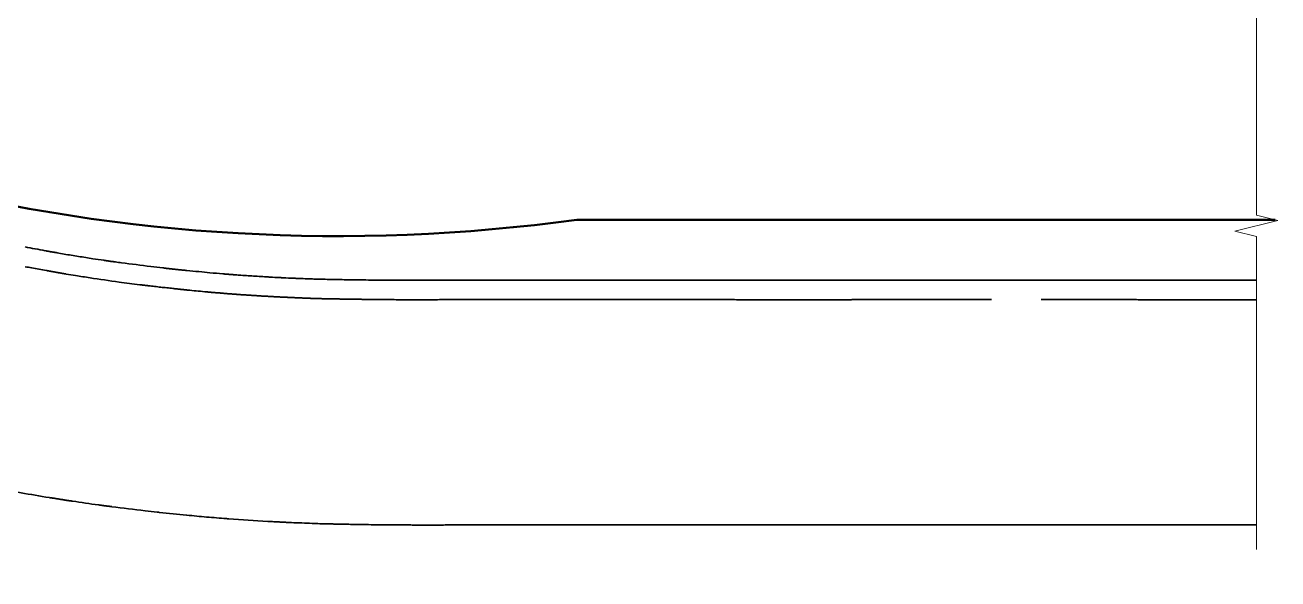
# Model space of a CAD drawing. Header units: metres. Extents: x 296 to 343, y 3 to 1213.
# Drawn here: x 320.955 to 322.117, y 1210.007 to 1210.521 of the extents above; entities that cross this region are included whole.
import ezdxf

# ---------------------------------------------------------------- set-up
doc = ezdxf.new("R2010")
doc.units = ezdxf.units.M
doc.linetypes.add('JacobsDash', pattern=[0.0045, 0.003, -0.0015])
for name, color, linetype, lineweight in [('A-DETL', 7, 'Continuous', 13), ('A-DETL-GENF', 7, 'Continuous', 9), ('A-FLOR', 7, 'Continuous', 50), ('A-FLOR-HDLN', 7, 'JacobsDash', 18)]:
    doc.layers.add(name, color=color, linetype=linetype, lineweight=lineweight)

# ---------------------------------------------------------------- blocks, each defined once
blk = doc.blocks.new('CS_DET_BreakLine_ViewScale - CS_Std BreakLine-7750524-DRG-2873182 - PLAN - Dependent 1')
at = {"layer": 'A-DETL-GENF'}
for p, q in [((0.275, 0.02), (0.27, 0)), ((0.285, -0.02), (0.275, 0.02)), ((0.27, 0), (-0.02, 0)), ((0.58, 0), (0.29, 0)), ((0.29, 0), (0.285, -0.02))]:
    blk.add_line(p, q, dxfattribs=at)

msp = doc.modelspace()

# ---------------------------------------------------------------- linework, layer by layer
at = {"layer": 'A-DETL', "lineweight": 50}
msp.add_line((321.4668, 1210.3401), (322.114, 1210.3401), dxfattribs=at)
msp.add_arc((321.2453, 1211.9545), 1.6296, 233.7334, 277.8134, dxfattribs=at)
at = {"layer": 'A-DETL'}
msp.add_arc((321.2452, 1211.9031), 2.3414, 231.3179, 268.6821, dxfattribs=at)
at = {"layer": 'A-FLOR', "color": 252, "lineweight": 35, "true_color": 0x888888}
msp.add_line((321.2944, 1210.0571), (321.298, 1210.0571), dxfattribs=at)
for points, knots in [([(320.9554, 1210.3148), (320.9585, 1210.3142), (320.9647, 1210.313), (320.971, 1210.3119), (320.9741, 1210.3113)], [-0.569672479, -0.569672479, -0.569672479, -0.569672479, -0.5693359375, -0.5689929233, -0.5689929233, -0.5689929233, -0.5689929233]), ([(320.985, 1210.3094), (320.9872, 1210.309), (320.9938, 1210.3078), (321.0049, 1210.306), (321.0171, 1210.3041), (321.0249, 1210.3029), (321.0283, 1210.3024)], [-0.568596352, -0.568596352, -0.568596352, -0.568596352, -0.568359375, -0.567871094, -0.567382812, -0.567010309, -0.567010309, -0.567010309, -0.567010309]), ([(321.0391, 1210.3009), (321.041, 1210.3006), (321.0518, 1210.2992), (321.0627, 1210.2978), (321.0718, 1210.2967)], [-0.566614032, -0.566614032, -0.566614032, -0.566614032, -0.56640625, -0.565429688, -0.565429688, -0.565429688, -0.565429688]), ([(320.9751, 1210.2929), (320.9706, 1210.2937), (320.964, 1210.2949), (320.9574, 1210.2961), (320.9554, 1210.2965)], [0.5688479086, 0.5688479086, 0.5688479086, 0.5688479086, 0.5693359375, 0.5695566187, 0.5695566187, 0.5695566187, 0.5695566187]), ([(321.0617, 1210.2798), (321.0552, 1210.2806), (321.0398, 1210.2826), (321.02, 1210.2855), (321.0037, 1210.288), (320.9963, 1210.2892), (320.9934, 1210.2897)], [0.565717874, 0.565717874, 0.565717874, 0.565717874, 0.56640625, 0.567382812, 0.567871094, 0.568188484, 0.568188484, 0.568188484, 0.568188484]), ([(321.1165, 1210.2919), (321.1199, 1210.2915), (321.1273, 1210.2908), (321.1347, 1210.2902), (321.1387, 1210.2899)], [-0.5638380128, -0.5638380128, -0.5638380128, -0.5638380128, -0.5634765625, -0.5630452022, -0.5630452022, -0.5630452022, -0.5630452022]), ([(321.1497, 1210.289), (321.151, 1210.2889), (321.1547, 1210.2886), (321.1583, 1210.2884), (321.1606, 1210.2882)], [-0.5626484717, -0.5626484717, -0.5626484717, -0.5626484717, -0.5625, -0.5622521808, -0.5622521808, -0.5622521808, -0.5622521808]), ([(321.1606, 1210.2882), (321.1628, 1210.2881), (321.1695, 1210.2876), (321.1768, 1210.2872), (321.1819, 1210.2869), (321.1825, 1210.2869)], [-0.5622518988, -0.5622518988, -0.5622518988, -0.5622518988, -0.5620117188, -0.5615234375, -0.561459231, -0.561459231, -0.561459231, -0.561459231]), ([(321.1935, 1210.2863), (321.1938, 1210.2863), (321.1975, 1210.2861), (321.2013, 1210.2859), (321.2048, 1210.2858)], [-0.5610630319, -0.5610630319, -0.5610630319, -0.5610630319, -0.5610351562, -0.560666138, -0.560666138, -0.560666138, -0.560666138]), ([(321.2048, 1210.2858), (321.2059, 1210.2857), (321.2116, 1210.2855), (321.2188, 1210.2852), (321.2251, 1210.285), (321.2268, 1210.285)], [-0.5606659416, -0.5606659416, -0.5606659416, -0.5606659416, -0.560546875, -0.5600585938, -0.5598734681, -0.5598734681, -0.5598734681, -0.5598734681]), ([(321.2268, 1210.285), (321.2274, 1210.2849), (321.2302, 1210.2849), (321.2376, 1210.2847), (321.2446, 1210.2845), (321.2494, 1210.2845)], [-0.5598731166, -0.5598731166, -0.5598731166, -0.5598731166, -0.5598144531, -0.5595703125, -0.5590820312, -0.5590820312, -0.5590820312, -0.5590820312]), ([(321.2494, 1210.2845), (321.2543, 1210.2844), (321.2623, 1210.2843), (321.2705, 1210.2842), (321.2737, 1210.2841)], [-0.5590820312, -0.5590820312, -0.5590820312, -0.5590820312, -0.55859375, -0.5582871041, -0.5582871041, -0.5582871041, -0.5582871041]), ([(321.2737, 1210.2841), (321.2756, 1210.2841), (321.2825, 1210.284), (321.2905, 1210.284), (321.2964, 1210.2839), (321.2976, 1210.2839)], [-0.5582870738, -0.5582870738, -0.5582870738, -0.5582870738, -0.5581054688, -0.5576171875, -0.5574940523, -0.5574940523, -0.5574940523, -0.5574940523]), ([(321.2976, 1210.2839), (321.2987, 1210.2839), (321.3022, 1210.2839), (321.3078, 1210.2839), (321.314, 1210.2839), (321.318, 1210.2839), (321.3197, 1210.2839)], [-0.5574937722, -0.5574937722, -0.5574937722, -0.5574937722, -0.5573730469, -0.5571289062, -0.5568847656, -0.5567010309, -0.5567010309, -0.5567010309, -0.5567010309]), ([(321.3197, 1210.2839), (321.3203, 1210.2839), (321.3255, 1210.2839), (321.3355, 1210.2839), (321.3506, 1210.2839), (321.366, 1210.284), (321.3848, 1210.284), (321.3985, 1210.2839), (321.4069, 1210.2839)], [-0.556700881, -0.556700881, -0.556700881, -0.556700881, -0.556640625, -0.556152344, -0.555664062, -0.555175781, -0.5546875, -0.553925719, -0.553925719, -0.553925719, -0.553925719]), ([(321.42, 1210.2839), (321.4233, 1210.2839), (321.432, 1210.2839), (321.4459, 1210.2839), (321.4614, 1210.2839), (321.482, 1210.2839), (321.5077, 1210.2839), (321.5386, 1210.2839), (321.5595, 1210.2839), (321.5704, 1210.2839), (321.571, 1210.2839)], [-0.553528945, -0.553528945, -0.553528945, -0.553528945, -0.553222656, -0.552734375, -0.552246094, -0.551757812, -0.55078125, -0.549804688, -0.548828125, -0.548770817, -0.548770817, -0.548770817, -0.548770817]), ([(321.5836, 1210.2839), (321.584, 1210.2839), (321.5882, 1210.2839), (321.5924, 1210.2839), (321.5964, 1210.2839)], [-0.5483741968, -0.5483741968, -0.5483741968, -0.5483741968, -0.5483398438, -0.5479780687, -0.5479780687, -0.5479780687, -0.5479780687]), ([(321.5964, 1210.2839), (321.5977, 1210.2839), (321.6044, 1210.2839), (321.6167, 1210.2839), (321.639, 1210.2839), (321.6613, 1210.2839), (321.682, 1210.2839), (321.6968, 1210.2839), (321.7063, 1210.2839), (321.7112, 1210.2839)], [-0.547977795, -0.547977795, -0.547977795, -0.547977795, -0.547851562, -0.547363281, -0.546875, -0.545898438, -0.545410156, -0.544921875, -0.544409305, -0.544409305, -0.544409305, -0.544409305]), ([(321.7222, 1210.2839), (321.7229, 1210.2839), (321.7281, 1210.2839), (321.7378, 1210.2839), (321.7486, 1210.2839), (321.7546, 1210.2839), (321.756, 1210.2839)], [-0.544016213, -0.544016213, -0.544016213, -0.544016213, -0.543945312, -0.543457031, -0.54296875, -0.542823347, -0.542823347, -0.542823347, -0.542823347]), ([(321.7673, 1210.2839), (321.7714, 1210.2839), (321.7788, 1210.2839), (321.7863, 1210.2839), (321.7897, 1210.2839)], [-0.5424266455, -0.5424266455, -0.5424266455, -0.5424266455, -0.5419921875, -0.5416336241, -0.5416336241, -0.5416336241, -0.5416336241]), ([(321.8012, 1210.2839), (321.8034, 1210.2839), (321.8104, 1210.2839), (321.8227, 1210.2839), (321.8378, 1210.2839), (321.848, 1210.2839), (321.8525, 1210.2839)], [-0.54123692, -0.54123692, -0.54123692, -0.54123692, -0.541015625, -0.540527344, -0.540039062, -0.539651178, -0.539651178, -0.539651178, -0.539651178]), ([(321.8666, 1210.2839), (321.8689, 1210.2839), (321.877, 1210.2839), (321.8908, 1210.2839), (321.9076, 1210.2839), (321.9236, 1210.2839), (321.9366, 1210.2839), (321.9442, 1210.2839), (321.9467, 1210.2839)], [-0.53925456, -0.53925456, -0.53925456, -0.53925456, -0.5390625, -0.538574219, -0.538085938, -0.537597656, -0.537109375, -0.536875496, -0.536875496, -0.536875496, -0.536875496]), ([(321.9467, 1210.2839), (321.9494, 1210.2839), (321.9573, 1210.2839), (321.974, 1210.2839), (321.9881, 1210.2839), (321.9971, 1210.2839)], [-0.536875411, -0.536875411, -0.536875411, -0.536875411, -0.536621094, -0.536132812, -0.535289595, -0.535289595, -0.535289595, -0.535289595]), ([(321.9971, 1210.2839), (321.9985, 1210.2839), (322.0103, 1210.2839), (322.0324, 1210.2839), (322.0634, 1210.2839), (322.0848, 1210.2839), (322.0958, 1210.2839), (322.0966, 1210.2839)], [-0.535289453, -0.535289453, -0.535289453, -0.535289453, -0.53515625, -0.534179688, -0.533203125, -0.532226562, -0.532155137, -0.532155137, -0.532155137, -0.532155137]), ([(321.3043, 1210.2659), (321.3032, 1210.2659), (321.2999, 1210.2659), (321.2937, 1210.266), (321.2886, 1210.266), (321.2858, 1210.266)], [0.5572575377, 0.5572575377, 0.5572575377, 0.5572575377, 0.5573730469, 0.5576171875, 0.5578938627, 0.5578938627, 0.5578938627, 0.5578938627]), ([(321.407, 1210.266), (321.3987, 1210.266), (321.385, 1210.266), (321.3662, 1210.266), (321.3508, 1210.266), (321.3357, 1210.2659), (321.3257, 1210.2659), (321.3205, 1210.2659), (321.3199, 1210.2659)], [0.553925736, 0.553925736, 0.553925736, 0.553925736, 0.5546875, 0.555175781, 0.555664062, 0.556152344, 0.556640625, 0.556701014, 0.556701014, 0.556701014, 0.556701014]), ([(321.4331, 1210.266), (321.4321, 1210.266), (321.4302, 1210.266), (321.4283, 1210.266), (321.4273, 1210.266)], [0.5531323252, 0.5531323252, 0.5531323252, 0.5531323252, 0.5532226562, 0.5533093494, 0.5533093494, 0.5533093494, 0.5533093494]), ([(321.4712, 1210.266), (321.468, 1210.266), (321.4638, 1210.266), (321.4596, 1210.266), (321.4586, 1210.266)], [0.5519429025, 0.5519429025, 0.5519429025, 0.5519429025, 0.5522460938, 0.5523391935, 0.5523391935, 0.5523391935, 0.5523391935]), ([(321.5462, 1210.266), (321.5437, 1210.266), (321.5396, 1210.266), (321.5354, 1210.266), (321.5338, 1210.266)], [0.5495638382, 0.5495638382, 0.5495638382, 0.5495638382, 0.5498046875, 0.5499603707, 0.5499603707, 0.5499603707, 0.5499603707]), ([(321.5712, 1210.266), (321.5706, 1210.266), (321.5622, 1210.266), (321.5539, 1210.266), (321.5462, 1210.266)], [0.5487708924, 0.5487708924, 0.5487708924, 0.5487708924, 0.548828125, 0.5495636618, 0.5495636618, 0.5495636618, 0.5495636618]), ([(321.6411, 1210.2659), (321.6386, 1210.2659), (321.6305, 1210.2659), (321.6169, 1210.2659), (321.6005, 1210.266), (321.5855, 1210.266), (321.5757, 1210.266), (321.5712, 1210.266)], [0.54665442, 0.54665442, 0.54665442, 0.54665442, 0.546875, 0.547363281, 0.547851562, 0.548339844, 0.548770817, 0.548770817, 0.548770817, 0.548770817]), ([(321.7171, 1210.2659), (321.7104, 1210.2659), (321.699, 1210.2659), (321.6821, 1210.2659), (321.6708, 1210.2659), (321.6645, 1210.2659), (321.6634, 1210.2659)], [0.544204107, 0.544204107, 0.544204107, 0.544204107, 0.544921875, 0.545410156, 0.545898438, 0.545990916, 0.545990916, 0.545990916, 0.545990916]), ([(321.8511, 1210.266), (321.8471, 1210.266), (321.8374, 1210.266), (321.8228, 1210.266), (321.8096, 1210.266), (321.8017, 1210.266), (321.7987, 1210.266)], [0.539696322, 0.539696322, 0.539696322, 0.539696322, 0.540039062, 0.540527344, 0.541015625, 0.54132717, 0.54132717, 0.54132717, 0.54132717]), ([(322.0309, 1210.2659), (322.0211, 1210.2659), (322.0099, 1210.2659), (321.9986, 1210.2659), (321.9972, 1210.2659)], [0.534231588, 0.534231588, 0.534231588, 0.534231588, 0.53515625, 0.535289453, 0.535289453, 0.535289453, 0.535289453]), ([(322.0656, 1210.2659), (322.0649, 1210.2659), (322.0589, 1210.2659), (322.053, 1210.2659), (322.0477, 1210.2659)], [0.5331378552, 0.5331378552, 0.5331378552, 0.5331378552, 0.533203125, 0.53370341, 0.53370341, 0.53370341, 0.53370341]), ([(322.0966, 1210.2659), (322.0959, 1210.2659), (322.0934, 1210.2659), (322.091, 1210.2659), (322.0893, 1210.2659)], [0.5321598888, 0.5321598888, 0.5321598888, 0.5321598888, 0.5322265625, 0.5323901356, 0.5323901356, 0.5323901356, 0.5323901356]), ([(320.9778, 1210.0824), (320.9691, 1210.0838), (320.9476, 1210.0875), (320.9135, 1210.0939), (320.8809, 1210.1006), (320.8611, 1210.1051), (320.854, 1210.1067)], [0.567956496, 0.567956496, 0.567956496, 0.567956496, 0.568796069, 0.57002457, 0.571253071, 0.571945391, 0.571945391, 0.571945391, 0.571945391]), ([(321.0779, 1210.0689), (321.0741, 1210.0693), (321.06, 1210.0709), (321.046, 1210.0726), (321.0358, 1210.0739)], [0.564748378, 0.564748378, 0.564748378, 0.564748378, 0.565110565, 0.566093546, 0.566093546, 0.566093546, 0.566093546]), ([(321.1802, 1210.0603), (321.1682, 1210.061), (321.1555, 1210.0619), (321.1427, 1210.0628), (321.142, 1210.0629)], [0.561507785, 0.561507785, 0.561507785, 0.561507785, 0.562653563, 0.562720904, 0.562720904, 0.562720904, 0.562720904]), ([(321.2357, 1210.058), (321.2309, 1210.0581), (321.2197, 1210.0585), (321.2075, 1210.059), (321.2, 1210.0593), (321.1989, 1210.0594)], [0.559755571, 0.559755571, 0.559755571, 0.559755571, 0.56019656, 0.560810811, 0.560912977, 0.560912977, 0.560912977, 0.560912977]), ([(321.2812, 1210.0572), (321.2811, 1210.0572), (321.2745, 1210.0573), (321.2659, 1210.0574), (321.2574, 1210.0575), (321.2555, 1210.0576)], [0.5583432541, 0.5583432541, 0.5583432541, 0.5583432541, 0.5583538084, 0.558968059, 0.5591413198, 0.5591413198, 0.5591413198, 0.5591413198]), ([(321.3521, 1210.057), (321.3471, 1210.057), (321.3362, 1210.0569), (321.325, 1210.0569), (321.3187, 1210.0569), (321.3185, 1210.0569)], [0.556015559, 0.556015559, 0.556015559, 0.556015559, 0.556511057, 0.557125307, 0.557142857, 0.557142857, 0.557142857, 0.557142857]), ([(321.479, 1210.057), (321.4774, 1210.057), (321.4693, 1210.057), (321.4575, 1210.057), (321.4471, 1210.057), (321.4433, 1210.057)], [0.552061216, 0.552061216, 0.552061216, 0.552061216, 0.552211302, 0.552825553, 0.553174603, 0.553174603, 0.553174603, 0.553174603]), ([(321.569, 1210.057), (321.5633, 1210.057), (321.5511, 1210.057), (321.5325, 1210.057), (321.5165, 1210.057), (321.507, 1210.057), (321.504, 1210.057)], [0.549206349, 0.549206349, 0.549206349, 0.549206349, 0.5497543, 0.55036855, 0.550982801, 0.551268639, 0.551268639, 0.551268639, 0.551268639]), ([(321.6633, 1210.057), (321.6595, 1210.057), (321.652, 1210.057), (321.6445, 1210.057), (321.6409, 1210.057)], [0.5463396963, 0.5463396963, 0.5463396963, 0.5463396963, 0.5466830467, 0.5469960564, 0.5469960564, 0.5469960564, 0.5469960564]), ([(321.7222, 1210.057), (321.7184, 1210.057), (321.7087, 1210.057), (321.6966, 1210.057), (321.6881, 1210.057), (321.686, 1210.057)], [0.544437408, 0.544437408, 0.544437408, 0.544437408, 0.544840295, 0.545454545, 0.545652325, 0.545652325, 0.545652325, 0.545652325]), ([(321.7443, 1210.057), (321.7467, 1210.057), (321.7492, 1210.057), (321.7516, 1210.057), (321.7517, 1210.057)], [-0.2695992154, -0.2695992154, -0.2695992154, -0.2695992154, -0.2692307692, -0.2692175232, -0.2692175232, -0.2692175232, -0.2692175232]), ([(321.7893, 1210.057), (321.7863, 1210.057), (321.7804, 1210.057), (321.7716, 1210.057), (321.7649, 1210.057), (321.7611, 1210.057), (321.7603, 1210.057)], [0.542063749, 0.542063749, 0.542063749, 0.542063749, 0.542383292, 0.542690418, 0.542997543, 0.54308593, 0.54308593, 0.54308593, 0.54308593]), ([(321.8362, 1210.057), (321.8356, 1210.057), (321.8283, 1210.057), (321.8152, 1210.057), (321.8006, 1210.057), (321.792, 1210.057), (321.7893, 1210.057)], [0.54047619, 0.54047619, 0.54047619, 0.54047619, 0.540540541, 0.541154791, 0.541769042, 0.542063492, 0.542063492, 0.542063492, 0.542063492]), ([(321.9448, 1210.057), (321.943, 1210.057), (321.9379, 1210.057), (321.9294, 1210.057), (321.9193, 1210.057), (321.9089, 1210.057), (321.8945, 1210.057), (321.8762, 1210.057), (321.8552, 1210.057), (321.8422, 1210.057), (321.8363, 1210.057)], [0.537301587, 0.537301587, 0.537301587, 0.537301587, 0.537469287, 0.537776413, 0.538083538, 0.538390663, 0.538697789, 0.539312039, 0.53992629, 0.540475988, 0.540475988, 0.540475988, 0.540475988]), ([(321.9758, 1210.057), (321.9702, 1210.057), (321.96, 1210.057), (321.9496, 1210.057), (321.9448, 1210.057)], [0.5363273934, 0.5363273934, 0.5363273934, 0.5363273934, 0.5368550369, 0.5373013629, 0.5373013629, 0.5373013629, 0.5373013629]), ([(322.0251, 1210.057), (322.0226, 1210.057), (322.0145, 1210.057), (322.0064, 1210.057), (322.0009, 1210.057)], [0.5347790431, 0.5347790431, 0.5347790431, 0.5347790431, 0.535012285, 0.5355382836, 0.5355382836, 0.5355382836, 0.5355382836]), ([(322.0879, 1210.057), (322.084, 1210.057), (322.0739, 1210.057), (322.0637, 1210.057), (322.0575, 1210.057)], [0.532798782, 0.532798782, 0.532798782, 0.532798782, 0.5331695332, 0.5337569769, 0.5337569769, 0.5337569769, 0.5337569769])]:
    msp.add_open_spline(points, degree=3, knots=knots, dxfattribs=at)
for points in [[(321.0718, 1210.2967), (321.0755, 1210.2962), (321.0793, 1210.2958), (321.083, 1210.2954)], [(321.1054, 1210.293), (321.1091, 1210.2926), (321.1128, 1210.2922), (321.1165, 1210.2919)], [(321.1825, 1210.2869), (321.1854, 1210.2867), (321.1883, 1210.2865), (321.1912, 1210.2864)], [(321.1219, 1210.2733), (321.1166, 1210.2738), (321.1113, 1210.2743), (321.106, 1210.2748)], [(321.1609, 1210.2702), (321.1598, 1210.2703), (321.1587, 1210.2703), (321.1576, 1210.2704)], [(321.5213, 1210.266), (321.5181, 1210.266), (321.5149, 1210.266), (321.5117, 1210.266)], [(321.0234, 1210.0756), (321.0153, 1210.0767), (321.0073, 1210.0779), (320.9993, 1210.0791)], [(321.105, 1210.0661), (321.0967, 1210.0669), (321.0883, 1210.0678), (321.0799, 1210.0687)], [(321.3659, 1210.057), (321.3669, 1210.057), (321.3678, 1210.057), (321.3688, 1210.057)], [(321.4941, 1210.057), (321.4974, 1210.057), (321.5007, 1210.057), (321.5041, 1210.057)]]:
    msp.add_open_spline(points, degree=3, dxfattribs=at)
at = {"layer": 'A-FLOR-HDLN', "color": 252, "lineweight": 35, "true_color": 0x888888}
for points in [[(320.9742, 1210.3113), (320.9778, 1210.3106), (320.9814, 1210.31), (320.985, 1210.3094)], [(321.0283, 1210.3024), (321.0318, 1210.3019), (321.0354, 1210.3014), (321.039, 1210.3009)], [(320.9821, 1210.2917), (320.9798, 1210.2921), (320.9775, 1210.2925), (320.9751, 1210.2929)], [(321.0831, 1210.2954), (321.0868, 1210.2949), (321.0905, 1210.2945), (321.0942, 1210.2941)], [(321.0698, 1210.2788), (321.0671, 1210.2792), (321.0644, 1210.2795), (321.0617, 1210.2798)], [(321.0924, 1210.2763), (321.0849, 1210.2771), (321.0773, 1210.2779), (321.0698, 1210.2788)], [(321.1913, 1210.2864), (321.192, 1210.2864), (321.1928, 1210.2863), (321.1935, 1210.2863)], [(321.571, 1210.2839), (321.5752, 1210.2839), (321.5794, 1210.2839), (321.5836, 1210.2839)], [(321.7112, 1210.2839), (321.7149, 1210.2839), (321.7185, 1210.2839), (321.7222, 1210.2839)], [(321.7897, 1210.2839), (321.7935, 1210.2839), (321.7973, 1210.2839), (321.8012, 1210.2839)], [(321.8526, 1210.2839), (321.8572, 1210.2839), (321.8619, 1210.2839), (321.8666, 1210.2839)], [(321.4273, 1210.266), (321.4249, 1210.266), (321.4225, 1210.266), (321.4201, 1210.266)], [(321.446, 1210.266), (321.4417, 1210.266), (321.4375, 1210.266), (321.4332, 1210.266)], [(321.4585, 1210.266), (321.4544, 1210.266), (321.4502, 1210.266), (321.446, 1210.266)], [(321.5337, 1210.266), (321.5296, 1210.266), (321.5254, 1210.266), (321.5213, 1210.266)], [(321.6634, 1210.2659), (321.6561, 1210.2659), (321.6487, 1210.2659), (321.6412, 1210.2659)], [(322.0892, 1210.2659), (322.0814, 1210.2659), (322.0735, 1210.2659), (322.0656, 1210.2659)], [(321.0799, 1210.0687), (321.0792, 1210.0687), (321.0786, 1210.0688), (321.0779, 1210.0689)], [(321.2941, 1210.0571), (321.2899, 1210.0571), (321.2856, 1210.0572), (321.2813, 1210.0572)], [(321.3414, 1210.0569), (321.342, 1210.0569), (321.3426, 1210.0569), (321.3433, 1210.0569)], [(322.0966, 1210.057), (322.0937, 1210.057), (322.0908, 1210.057), (322.088, 1210.057)]]:
    msp.add_open_spline(points, degree=3, dxfattribs=at)
for points, knots in [([(320.9934, 1210.2897), (320.9918, 1210.29), (320.988, 1210.2906), (320.9843, 1210.2913), (320.9821, 1210.2917)], [0.5681902524, 0.5681902524, 0.5681902524, 0.5681902524, 0.568359375, 0.5685963521, 0.5685963521, 0.5685963521, 0.5685963521]), ([(321.0942, 1210.2941), (321.0959, 1210.2939), (321.0996, 1210.2935), (321.1033, 1210.2932), (321.1053, 1210.293)], [-0.5646310493, -0.5646310493, -0.5646310493, -0.5646310493, -0.564453125, -0.5642364006, -0.5642364006, -0.5642364006, -0.5642364006]), ([(321.1387, 1210.2899), (321.1392, 1210.2898), (321.1429, 1210.2895), (321.1465, 1210.2892), (321.1496, 1210.289)], [-0.5630448098, -0.5630448098, -0.5630448098, -0.5630448098, -0.5629882812, -0.5626502637, -0.5626502637, -0.5626502637, -0.5626502637]), ([(321.106, 1210.2748), (321.1032, 1210.2751), (321.0986, 1210.2756), (321.0941, 1210.2761), (321.0924, 1210.2763)], [0.5641551675, 0.5641551675, 0.5641551675, 0.5641551675, 0.564453125, 0.564631245, 0.564631245, 0.564631245, 0.564631245]), ([(321.4069, 1210.2839), (321.4093, 1210.2839), (321.4136, 1210.2839), (321.418, 1210.2839), (321.42, 1210.2839)], [-0.5539242111, -0.5539242111, -0.5539242111, -0.5539242111, -0.5537109375, -0.5535289453, -0.5535289453, -0.5535289453, -0.5535289453]), ([(321.7561, 1210.2839), (321.757, 1210.2839), (321.7603, 1210.2839), (321.764, 1210.2839), (321.7668, 1210.2839), (321.7673, 1210.2839)], [-0.5428216104, -0.5428216104, -0.5428216104, -0.5428216104, -0.5427246094, -0.5424804688, -0.5424266455, -0.5424266455, -0.5424266455, -0.5424266455]), ([(321.1374, 1210.272), (321.1333, 1210.2723), (321.1282, 1210.2727), (321.1231, 1210.2732), (321.122, 1210.2733)], [0.5630455478, 0.5630455478, 0.5630455478, 0.5630455478, 0.5634765625, 0.5635908442, 0.5635908442, 0.5635908442, 0.5635908442]), ([(321.1575, 1210.2704), (321.1559, 1210.2705), (321.1497, 1210.271), (321.143, 1210.2715), (321.1379, 1210.2719), (321.1374, 1210.272)], [0.5623224552, 0.5623224552, 0.5623224552, 0.5623224552, 0.5625, 0.5629882812, 0.5630452022, 0.5630452022, 0.5630452022, 0.5630452022]), ([(321.1816, 1210.2689), (321.181, 1210.269), (321.1759, 1210.2692), (321.169, 1210.2697), (321.1627, 1210.2701), (321.161, 1210.2702)], [0.5614595041, 0.5614595041, 0.5614595041, 0.5614595041, 0.5615234375, 0.5620117188, 0.5621991048, 0.5621991048, 0.5621991048, 0.5621991048]), ([(321.2041, 1210.2678), (321.2006, 1210.268), (321.193, 1210.2683), (321.1856, 1210.2687), (321.1816, 1210.2689)], [0.5606662394, 0.5606662394, 0.5606662394, 0.5606662394, 0.5610351562, 0.5614591594, 0.5614591594, 0.5614591594, 0.5614591594]), ([(321.2493, 1210.2665), (321.2444, 1210.2666), (321.2349, 1210.2667), (321.2212, 1210.2671), (321.211, 1210.2675), (321.2053, 1210.2678), (321.2041, 1210.2678)], [0.559082031, 0.559082031, 0.559082031, 0.559082031, 0.559570312, 0.560058594, 0.560546875, 0.560666138, 0.560666138, 0.560666138, 0.560666138]), ([(321.2857, 1210.266), (321.2836, 1210.2661), (321.2765, 1210.2661), (321.264, 1210.2663), (321.2541, 1210.2664), (321.2493, 1210.2665)], [0.557895508, 0.557895508, 0.557895508, 0.557895508, 0.558105469, 0.55859375, 0.559082031, 0.559082031, 0.559082031, 0.559082031]), ([(321.3199, 1210.2659), (321.3182, 1210.2659), (321.3141, 1210.2659), (321.309, 1210.2659), (321.3056, 1210.2659), (321.3044, 1210.2659)], [0.5567010309, 0.5567010309, 0.5567010309, 0.5567010309, 0.5568847656, 0.5571289062, 0.5572557733, 0.5572557733, 0.5572557733, 0.5572557733]), ([(321.4201, 1210.266), (321.4181, 1210.266), (321.4138, 1210.266), (321.4094, 1210.266), (321.4071, 1210.266)], [0.5535289453, 0.5535289453, 0.5535289453, 0.5535289453, 0.5537109375, 0.5539242286, 0.5539242286, 0.5539242286, 0.5539242286]), ([(321.5117, 1210.266), (321.5104, 1210.266), (321.4988, 1210.266), (321.4854, 1210.266), (321.4731, 1210.266), (321.4712, 1210.266)], [0.550659449, 0.550659449, 0.550659449, 0.550659449, 0.55078125, 0.551757812, 0.551942902, 0.551942902, 0.551942902, 0.551942902]), ([(321.7987, 1210.266), (321.7922, 1210.266), (321.7813, 1210.266), (321.7683, 1210.266), (321.759, 1210.266), (321.7497, 1210.266), (321.738, 1210.266), (321.7265, 1210.266), (321.7196, 1210.2659), (321.7171, 1210.2659)], [0.541328853, 0.541328853, 0.541328853, 0.541328853, 0.541992188, 0.542480469, 0.542724609, 0.54296875, 0.543457031, 0.543945312, 0.544202357, 0.544202357, 0.544202357, 0.544202357]), ([(321.9972, 1210.2659), (321.9883, 1210.2659), (321.9741, 1210.266), (321.9549, 1210.266), (321.9394, 1210.266), (321.9237, 1210.266), (321.9077, 1210.266), (321.891, 1210.266), (321.8719, 1210.266), (321.8585, 1210.266), (321.8511, 1210.266)], [0.535289453, 0.535289453, 0.535289453, 0.535289453, 0.536132812, 0.536621094, 0.537109375, 0.537597656, 0.538085938, 0.538574219, 0.5390625, 0.539694908, 0.539694908, 0.539694908, 0.539694908]), ([(322.0477, 1210.2659), (322.0426, 1210.2659), (322.0371, 1210.2659), (322.0315, 1210.2659), (322.0309, 1210.2659)], [0.53370341, 0.53370341, 0.53370341, 0.53370341, 0.5341796875, 0.5342300262, 0.5342300262, 0.5342300262, 0.5342300262]), ([(320.9992, 1210.0791), (320.9961, 1210.0795), (320.989, 1210.0806), (320.9819, 1210.0818), (320.9779, 1210.0824)], [0.567269813, 0.567269813, 0.567269813, 0.567269813, 0.5675675676, 0.5679549231, 0.5679549231, 0.5679549231, 0.5679549231]), ([(321.0357, 1210.074), (321.0332, 1210.0743), (321.0291, 1210.0748), (321.025, 1210.0754), (321.0234, 1210.0756)], [0.5660951263, 0.5660951263, 0.5660951263, 0.5660951263, 0.5663390663, 0.5664915822, 0.5664915822, 0.5664915822, 0.5664915822]), ([(321.142, 1210.0629), (321.1298, 1210.0638), (321.1174, 1210.0649), (321.1051, 1210.0661), (321.1051, 1210.0661)], [0.562722467, 0.562722467, 0.562722467, 0.562722467, 0.563882064, 0.563887094, 0.563887094, 0.563887094, 0.563887094]), ([(321.1988, 1210.0594), (321.1935, 1210.0596), (321.1873, 1210.06), (321.1811, 1210.0603), (321.1802, 1210.0603)], [0.5609145469, 0.5609145469, 0.5609145469, 0.5609145469, 0.5614250614, 0.5615062087, 0.5615062087, 0.5615062087, 0.5615062087]), ([(321.2555, 1210.0576), (321.2507, 1210.0577), (321.2441, 1210.0578), (321.2375, 1210.058), (321.2357, 1210.058)], [0.5591428532, 0.5591428532, 0.5591428532, 0.5591428532, 0.5595823096, 0.5597540238, 0.5597540238, 0.5597540238, 0.5597540238]), ([(321.3185, 1210.0569), (321.3125, 1210.057), (321.3045, 1210.057), (321.2963, 1210.0571), (321.2943, 1210.0571)], [0.5571428571, 0.5571428571, 0.5571428571, 0.5571428571, 0.5577395577, 0.5579306972, 0.5579306972, 0.5579306972, 0.5579306972]), ([(321.3661, 1210.057), (321.3626, 1210.057), (321.3579, 1210.057), (321.3533, 1210.057), (321.3521, 1210.057)], [0.5555555556, 0.5555555556, 0.5555555556, 0.5555555556, 0.5558968059, 0.5560139127, 0.5560139127, 0.5560139127, 0.5560139127]), ([(321.4433, 1210.057), (321.4404, 1210.057), (321.4308, 1210.057), (321.4076, 1210.057), (321.3854, 1210.057), (321.3707, 1210.057), (321.3689, 1210.057)], [0.553174603, 0.553174603, 0.553174603, 0.553174603, 0.553439803, 0.554054054, 0.555282555, 0.555464461, 0.555464461, 0.555464461, 0.555464461]), ([(321.494, 1210.057), (321.4939, 1210.057), (321.4889, 1210.057), (321.4839, 1210.057), (321.4791, 1210.057)], [0.5515873016, 0.5515873016, 0.5515873016, 0.5515873016, 0.5515970516, 0.5520596495, 0.5520596495, 0.5520596495, 0.5520596495]), ([(321.6409, 1210.057), (321.6375, 1210.057), (321.6306, 1210.057), (321.6203, 1210.057), (321.6102, 1210.057), (321.6003, 1210.057), (321.5872, 1210.057), (321.5768, 1210.057), (321.5697, 1210.057), (321.569, 1210.057)], [0.546997518, 0.546997518, 0.546997518, 0.546997518, 0.547297297, 0.547604423, 0.547911548, 0.548218673, 0.548525799, 0.549140049, 0.549206349, 0.549206349, 0.549206349, 0.549206349]), ([(321.6859, 1210.057), (321.6815, 1210.057), (321.6741, 1210.057), (321.6664, 1210.057), (321.6634, 1210.057)], [0.545653887, 0.545653887, 0.545653887, 0.545653887, 0.5460687961, 0.54633823, 0.54633823, 0.54633823, 0.54633823]), ([(321.7443, 1210.057), (321.7389, 1210.057), (321.7316, 1210.057), (321.7242, 1210.057), (321.7223, 1210.057)], [0.5436507937, 0.5436507937, 0.5436507937, 0.5436507937, 0.5442260442, 0.5444356407, 0.5444356407, 0.5444356407, 0.5444356407]), ([(321.7602, 1210.057), (321.7582, 1210.057), (321.7553, 1210.057), (321.7525, 1210.057), (321.7517, 1210.057)], [0.543087675, 0.543087675, 0.543087675, 0.543087675, 0.5433046683, 0.5433875086, 0.5433875086, 0.5433875086, 0.5433875086]), ([(322.0008, 1210.057), (321.9999, 1210.057), (321.9924, 1210.057), (321.9841, 1210.057), (321.9767, 1210.057), (321.9758, 1210.057)], [0.5355398398, 0.5355398398, 0.5355398398, 0.5355398398, 0.5356265356, 0.5362407862, 0.5363258294, 0.5363258294, 0.5363258294, 0.5363258294]), ([(322.0575, 1210.057), (322.0507, 1210.057), (322.0399, 1210.057), (322.0291, 1210.057), (322.0251, 1210.057)], [0.53375854, 0.53375854, 0.53375854, 0.53375854, 0.534398034, 0.534777483, 0.534777483, 0.534777483, 0.534777483])]:
    msp.add_open_spline(points, degree=3, knots=knots, dxfattribs=at)

# ---------------------------------------------------------------- block references
at = {"layer": 'A-DETL-GENF', "rotation": 89.99999999998197}
msp.add_blockref('CS_DET_BreakLine_ViewScale - CS_Std BreakLine-7750524-DRG-2873182 - PLAN - Dependent 1', (322.0966, 1210.0544), dxfattribs=at)

doc.saveas('drawing.dxf')
